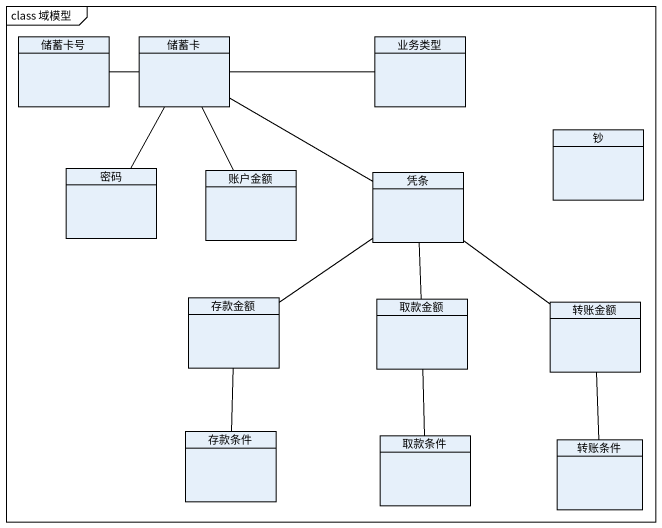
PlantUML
@startuml
mainframe class 域模型
hide circle
hide empty members
class 储蓄卡号
class 储蓄卡
class 业务类型
class 钞
class 密码
class 账户金额
class 凭条
class 存款金额
class 取款金额
class 转账金额
class 存款条件
class 取款条件
class 转账条件
储蓄卡号 -right- 储蓄卡
储蓄卡 -right- 业务类型
储蓄卡 -- 密码
储蓄卡 -- 账户金额
储蓄卡 -right- 凭条
凭条 -- 存款金额
凭条 -- 取款金额
凭条 -- 转账金额
取款金额 -- 取款条件
转账金额 -- 转账条件
存款条件 -up- 存款金额
@enduml
